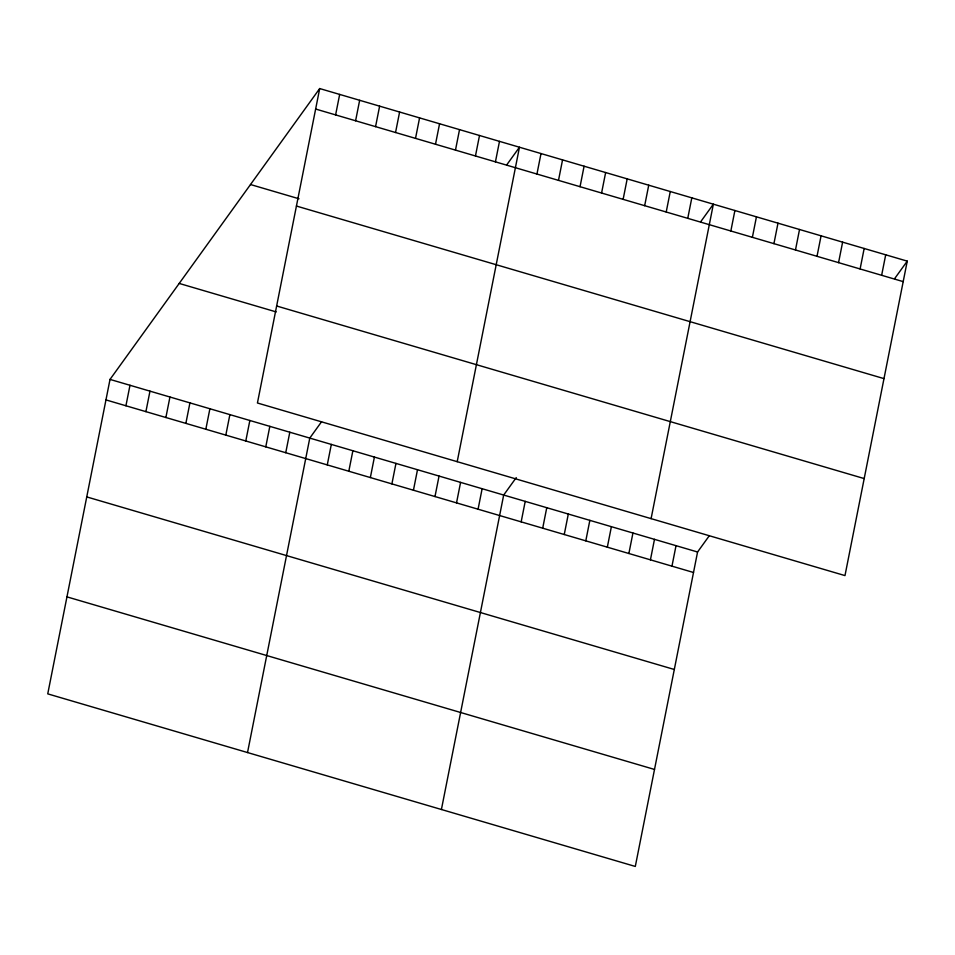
<?xml version="1.0" encoding="UTF-8"?>
<svg xmlns="http://www.w3.org/2000/svg" width="955" height="955" viewBox="0 0 955 955"><rect width="100%" height="100%" fill="white"/><g stroke="black" fill="none" stroke-linecap="round" stroke-linejoin="round"><path stroke-width="1.43" d="M319.698 88.552L257.432 402.998L844.984 575.59L907.25 261.133L319.698 88.552L110.016 379.41L47.75 693.867L635.302 866.448L697.568 552.002L709.362 535.636M125.929 405.768L129.987 385.283M145.912 411.641L149.971 391.156M165.884 417.502L169.942 397.017M185.867 423.375L189.926 402.891M205.838 429.237L209.897 408.752M225.822 435.11L229.88 414.625M245.793 440.971L249.852 420.487M265.776 446.845L269.823 426.36M335.611 114.898L339.67 94.414M285.748 452.718L289.807 432.221M355.594 120.772L359.653 100.287M247.524 752.552L309.778 438.094L321.572 421.728M375.566 126.645L379.624 106.148M327.267 464.906L331.325 444.421M395.549 132.506L399.608 112.022M348.814 471.233L352.873 450.748M415.521 138.38L419.579 117.883M435.504 144.241L439.563 123.756M370.361 477.56L374.408 457.075M455.475 150.114L459.534 129.629M391.896 483.887L395.955 463.402M475.459 155.975L479.506 135.491M413.443 490.225L417.502 469.729M495.43 161.849L499.489 141.364M434.991 496.552L439.049 476.056M457.206 461.683L519.46 147.225L506.878 164.678M456.526 502.879L460.585 482.394M536.949 174.037L541.008 153.552M478.073 509.206L482.132 488.721M558.496 180.376L562.555 159.879M441.413 809.494L503.679 495.048L516.261 477.596M580.043 186.703L584.09 166.206M521.167 521.86L525.214 501.375M601.578 193.029L605.637 172.545M542.703 528.187L546.761 507.702M623.126 199.356L627.184 178.872M564.25 534.514L568.309 514.029M644.673 205.683L648.732 185.198M585.797 540.84L589.844 520.356M666.208 212.01L670.267 191.525M607.332 547.167L611.391 526.683M687.755 218.337L691.814 197.852M628.879 553.494L632.938 533.009M651.095 518.637L713.361 204.179L700.779 221.632M650.427 559.833L654.485 539.336M730.85 230.991L734.896 210.506M671.962 566.16L676.021 545.663M752.385 237.318L756.444 216.833M773.932 243.644L777.991 223.16M795.479 249.983L799.526 229.487M817.014 256.31L821.073 235.813M838.562 262.637L842.62 242.152M860.109 268.964L864.168 248.479M881.644 275.291L885.703 254.806M894.668 278.585L907.25 261.133M315.639 109.037L903.191 281.618M250.497 184.53L299.011 198.783M296.432 206.041L883.984 378.622M276.64 305.994L864.191 478.574M179.206 283.432L276.234 311.927M110.016 379.41L697.568 552.002M105.957 399.906L693.509 572.487M86.75 496.91L674.302 669.491M66.957 596.863L654.509 769.443"/></g></svg>
